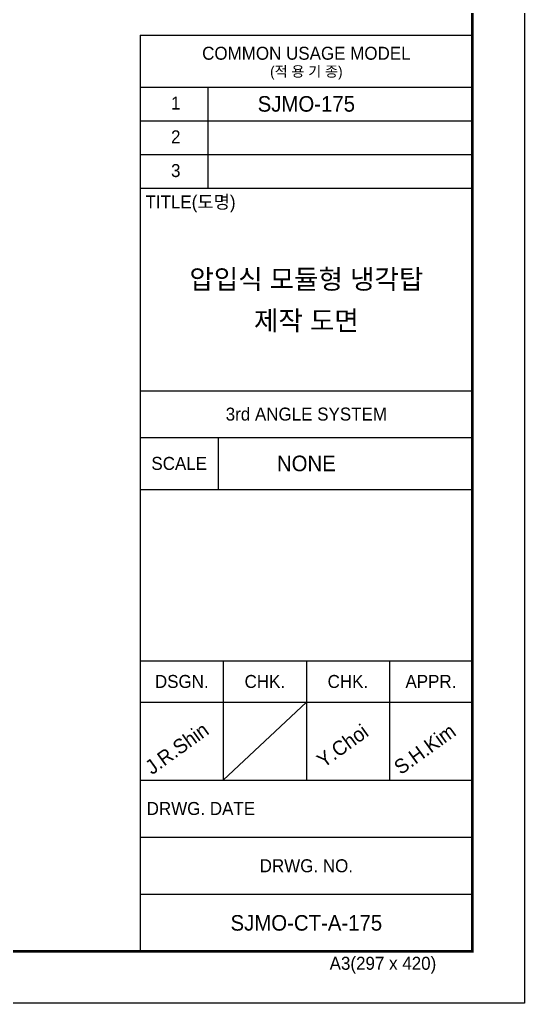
# Model space of a CAD drawing. Header units: millimetres. Extents: x 1416 to 30823, y 990 to 21785.
# Drawn here: x 24015 to 30823, y 990 to 14257 of the extents above; entities that cross this region are included whole.
import ezdxf
from ezdxf.enums import TextEntityAlignment as Align

# ---------------------------------------------------------------- set-up
doc = ezdxf.new("R2010")
doc.units = ezdxf.units.MM
doc.layers.add('냉각탑_form', color=1, linetype='Continuous')
doc.layers.add('냉각탑_text', color=3, linetype='Continuous')
doc.styles.add('돋움', font='Dotum.ttf')

msp = doc.modelspace()

# ---------------------------------------------------------------- linework, layer by layer
at = {"layer": 'Defpoints'}
msp.add_lwpolyline([(1416.3, 21785.4), (30823.5, 21785.4), (30823.5, 990.4), (1416.3, 990.4)], close=True, dxfattribs=at)
at = {"layer": '냉각탑_form'}
for p, q in [((25642.2, 14048.5), (25642.2, 1690.5)), ((25642.2, 14048.5), (30123.3, 14048.5)), ((25642.2, 13348.4), (30123.3, 13348.4)), ((26552.4, 13348.4), (26552.4, 11983)), ((25642.2, 12893.3), (30123.3, 12893.3)), ((25642.2, 12438.2), (30123.3, 12438.2)), ((25642.2, 11983), (30123.3, 11983)), ((25642.2, 9252.4), (30123.3, 9252.4)), ((25642.2, 8622.2), (30123.3, 8622.2)), ((26692.5, 8622.2), (26692.5, 7922.1)), ((25642.2, 7922.1), (30123.3, 7922.1)), ((25642.2, 5611.5), (30123.3, 5611.5)), ((26762.5, 5611.5), (26762.5, 4001.1)), ((27882.7, 5611.5), (27882.7, 4001.1)), ((29003, 5611.5), (29003, 4001.1)), ((25642.2, 5051.3), (30123.3, 5051.3)), ((27882.7, 5051.3), (26762.5, 4001.1)), ((25642.2, 4001.1), (30123.3, 4001.1)), ((25642.2, 3230.9), (30123.3, 3230.9)), ((25642.2, 2460.7), (30123.3, 2460.7))]:
    msp.add_line(p, q, dxfattribs=at)
at = {"layer": '냉각탑_form', "const_width": 35}
msp.add_lwpolyline([(2116.4, 21085.3), (2116.4, 1690.5), (30123.3, 1690.5), (30123.3, 21085.3)], close=True, dxfattribs=at)

# ---------------------------------------------------------------- texts
at = {"layer": '냉각탑_form', "style": '돋움'}
for s, height, p in [('COMMON USAGE MODEL', 175.043, (27882.7, 13803.5)), ('(적 용 기 종)', 140.03, (27882.7, 13558.5)), ('3rd ANGLE SYSTEM', 175.043, (27882.7, 8937.3)), ('SCALE', 175.04, (26167.3, 8272.1)), ('DSGN.', 175.04, (26202.3, 5331.4)), ('CHK.', 175.04, (27322.6, 5331.4)), ('CHK.', 175.04, (28442.9, 5331.4)), ('APPR.', 175.04, (29563.2, 5331.4)), ('DRWG. NO.', 175.04, (27882.7, 2845.8))]:
    msp.add_text(s, height=height, dxfattribs=at).set_placement(p, align=Align.MIDDLE_CENTER)
for s, height, p in [('1', 175, (26057.4, 13044.3)), ('2', 175, (26057.4, 12589.2)), ('3', 175, (26057.4, 12134)), ('TITLE(도명)', 175.04, (25712.6, 11710.3)), ('DRWG. DATE', 175.04, (25728.4, 3530.4)), ('A3(297 x 420)', 175.043, (28196.8, 1442.9))]:
    msp.add_text(s, height=height, dxfattribs=at).set_placement(p)
at = {"layer": '냉각탑_text', "style": '돋움'}
for s, height, p in [('SJMO-175', 210.05, (27882.7, 13120.8)), ('압입식 모듈형 냉각탑', 262.5, (27882.7, 10757.4)), ('제작 도면', 262.5, (27882.7, 10197.4)), ('NONE', 210.05, (27882.7, 8272.1)), ('SJMO-CT-A-175', 210.051, (27882.7, 2075.6))]:
    msp.add_text(s, height=height, dxfattribs=at).set_placement(p, align=Align.MIDDLE_CENTER)
for s, p in [('J.R.Shin', (25800.5, 4065.2)), ('Y.Choi', (28115.9, 4158.6)), ('S.H.Kim', (29157, 4065.2))]:
    msp.add_text(s, height=196.05, rotation=35.81856, dxfattribs=at).set_placement(p)

doc.saveas('drawing.dxf')
